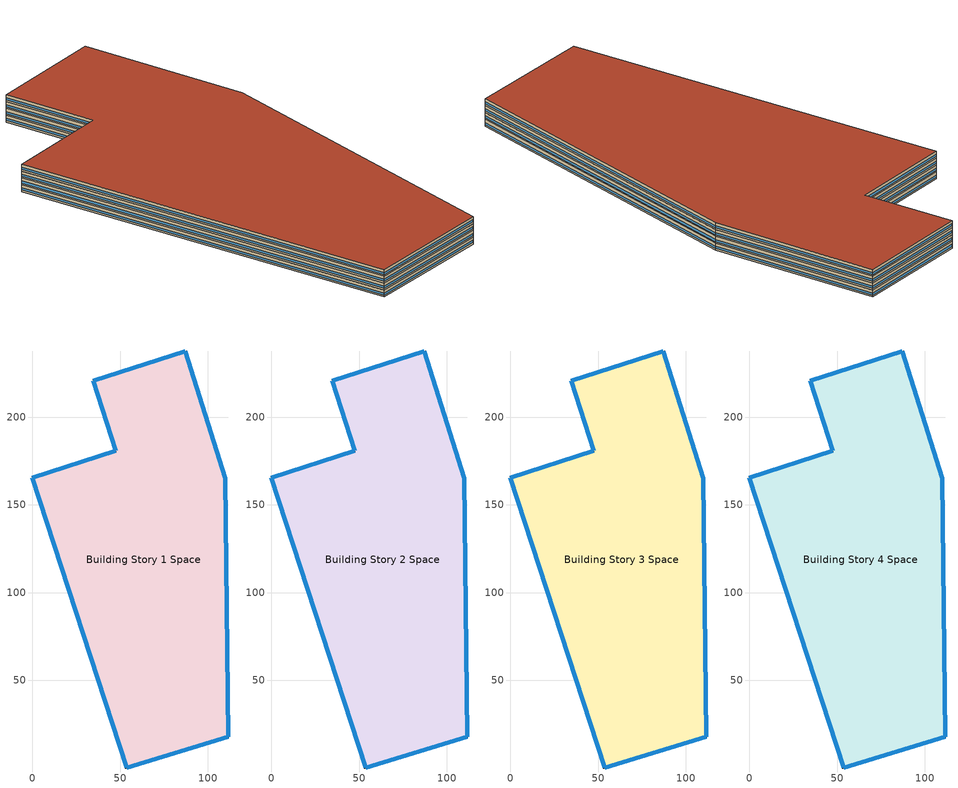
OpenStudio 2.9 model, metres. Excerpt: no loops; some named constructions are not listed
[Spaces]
Building Story 1 Space
 floor ground: 109.88,165.12 111.61,17.73 53.73,0 0,165.55 47.59,180.88 34.63,220.81 87.23,237.76 z0
 wall outside: 111.61,17.73 109.88,165.12 87.23,237.76 34.63,220.81 47.59,180.88 0,165.55 53.73,0 111.61,17.73 z0:3
 window: 53.75,0.01 111.58,17.72 / 111.61,17.76 109.88,165.09 / 0.01,165.52 53.72,0.02 / 34.64,220.79 47.58,180.9 / 47.56,180.87 0.02,165.55 / 87.2,237.75 34.65,220.82 / 109.87,165.14 87.24,237.73 z0.76:1.66
 ceiling adiabatic (Typical IEAD Roof R-31.25): 87.23,237.76 34.63,220.81 47.59,180.88 0,165.55 53.73,0 111.61,17.73 109.88,165.12 z3
Building Story 2 Space
 floor adiabatic (Typical Interior Floor): 109.88,165.12 111.61,17.73 53.73,0 0,165.55 47.59,180.88 34.63,220.81 87.23,237.76 z3
 wall outside: 111.61,17.73 109.88,165.12 87.23,237.76 34.63,220.81 47.59,180.88 0,165.55 53.73,0 111.61,17.73 z3:6
 window: 111.61,17.76 109.88,165.09 / 53.75,0.01 111.58,17.72 / 47.56,180.87 0.02,165.55 / 0.01,165.52 53.72,0.02 / 109.87,165.14 87.24,237.73 / 87.2,237.75 34.65,220.82 / 34.64,220.79 47.58,180.9 z3.76:4.66
 ceiling adiabatic (Typical Interior Ceiling): 87.23,237.76 34.63,220.81 47.59,180.88 0,165.55 53.73,0 111.61,17.73 109.88,165.12 z6
Building Story 3 Space
 floor adiabatic (Typical Insulated Carpeted 8in Slab Floor): 109.88,165.12 111.61,17.73 53.73,0 0,165.55 47.59,180.88 34.63,220.81 87.23,237.76 z6
 wall outside: 111.61,17.73 109.88,165.12 87.23,237.76 34.63,220.81 47.59,180.88 0,165.55 53.73,0 111.61,17.73 z6:9
 window: 111.61,17.76 109.88,165.09 / 53.75,0.01 111.58,17.72 / 34.64,220.79 47.58,180.9 / 87.2,237.75 34.65,220.82 / 109.87,165.14 87.24,237.73 / 47.56,180.87 0.02,165.55 / 0.01,165.52 53.72,0.02 z6.76:7.66
 ceiling adiabatic (Typical IEAD Roof R-31.25): 87.23,237.76 34.63,220.81 47.59,180.88 0,165.55 53.73,0 111.61,17.73 109.88,165.12 z9
Building Story 4 Space
 floor adiabatic (Typical Interior Floor): 109.88,165.12 111.61,17.73 53.73,0 0,165.55 47.59,180.88 34.63,220.81 87.23,237.76 z9
 wall outside: 111.61,17.73 109.88,165.12 87.23,237.76 34.63,220.81 47.59,180.88 0,165.55 53.73,0 111.61,17.73 z9:12
 window: 0.01,165.52 53.72,0.02 / 34.64,220.79 47.58,180.9 / 111.61,17.76 109.88,165.09 / 53.75,0.01 111.58,17.72 / 47.56,180.87 0.02,165.55 / 109.87,165.14 87.24,237.73 / 87.2,237.75 34.65,220.82 z9.76:10.66
 roof outside: 87.23,237.76 34.63,220.81 47.59,180.88 0,165.55 53.73,0 111.61,17.73 109.88,165.12 z12
[Schedule:Day]
DataCenter_EQUIP_SCH Wknd|Wkdy|Hol Day; DataCenter_EQUIP_SCH Wknd|Wkdy|Hol Day 4; DataCenter_EQUIP_SCH Wknd|Wkdy|Hol Day 8: 24, 0, 0.25
DataCenter_EQUIP_SCH Wknd|Wkdy|Hol Day 1; DataCenter_EQUIP_SCH Wknd|Wkdy|Hol Day 5; DataCenter_EQUIP_SCH Wknd|Wkdy|Hol Day 9: 24, 0, 0.5
DataCenter_EQUIP_SCH Wknd|Wkdy|Hol Day 2; DataCenter_EQUIP_SCH Wknd|Wkdy|Hol Day 6; DataCenter_EQUIP_SCH Wknd|Wkdy|Hol Day 10: 24, 0, 0.75
DataCenter_EQUIP_SCH Wknd|Wkdy|Hol Day 3; DataCenter_EQUIP_SCH Wknd|Wkdy|Hol Day 7; DataCenter_EQUIP_SCH Wknd|Wkdy|Hol Day 11: 24, 0, 1
42 space(s) Occ Sch Sunday 2; 42 space(s) Occ Sch Sunday 3: 1, 0, 1, 5, 0, 0, 6, 0, 1, 7, 0, 1, 8, 0, 0, 9, 0, 1, 10, 0, 0, 11, 0, 1, 12, 0, 1, 13, 0, 0, 14, 0, 1, 15, 0, 1, 16, 0, 1, 17, 0, 1, 18, 0, 1, 19, 0, 1, 20, 0, 1, 21, 0, 1, 22, 0, 1, 24, 0, 0
42 space(s) Occ Sch Saturday 2; 42 space(s) Occ Sch Saturday 3: 1, 0, 1, 5, 0, 0, 6, 0, 1, 7, 0, 1, 8, 0, 1, 9, 0, 1, 10, 0, 1, 11, 0, 1, 12, 0, 1, 13, 0, 0, 14, 0, 1, 15, 0, 1, 16, 0, 0, 17, 0, 1, 18, 0, 1, 19, 0, 1, 20, 0, 1, 21, 0, 1, 22, 0, 1, 23, 0, 1, 24, 0, 0
